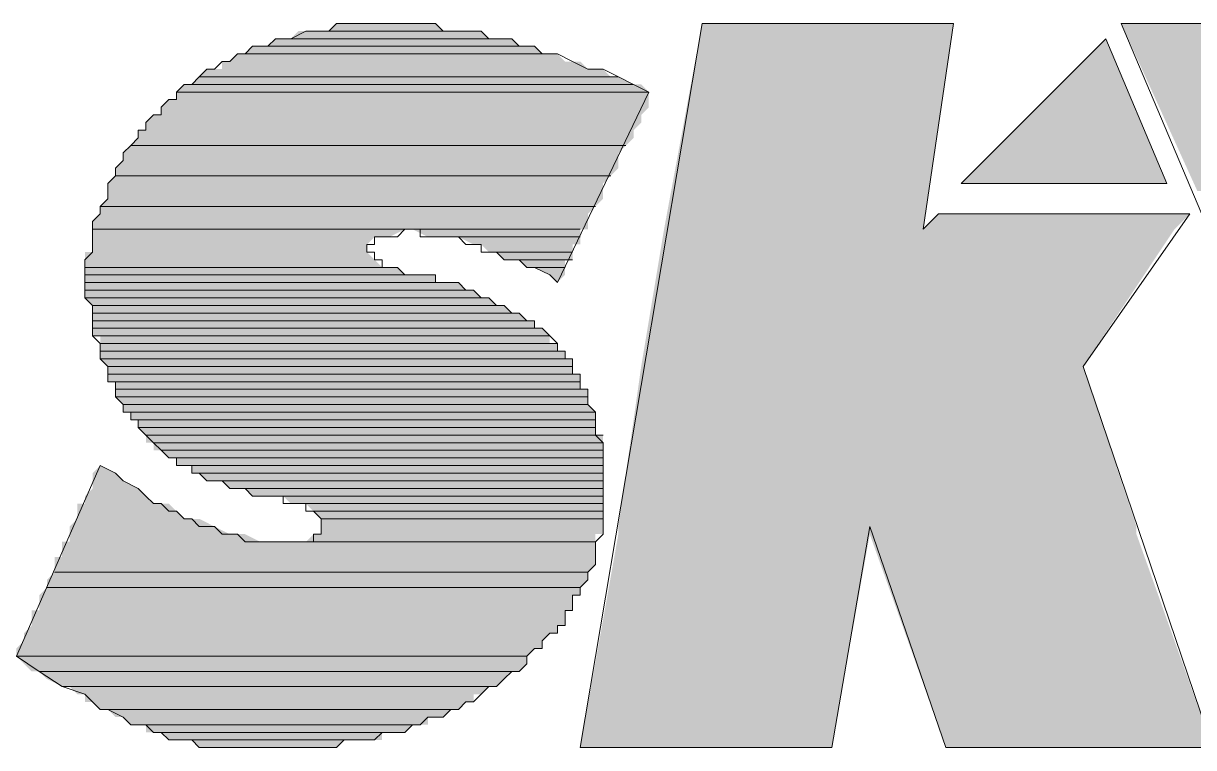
# Model space of a CAD drawing. Header units: millimetres. Extents: x 0.6 to 28.7, y 3.6 to 37.8.
# Drawn here: x 0.915 to 1.556, y 4.002 to 4.398 of the extents above; entities that cross this region are included whole.
import ezdxf

# ---------------------------------------------------------------- set-up
doc = ezdxf.new("R2010")
doc.units = ezdxf.units.MM
doc.layers.add('PDF_FRAME-TB', color=7, linetype='Continuous')

msp = doc.modelspace()

# ---------------------------------------------------------------- linework, layer by layer
at = {"layer": 'PDF_FRAME-TB', "color": 5, "lineweight": 13}
for points in [[(1.25768, 4.36048), (1.24934, 4.36465), (1.241, 4.36882), (1.23266, 4.37299), (1.22432, 4.37299), (1.21598, 4.37716), (1.20764, 4.38133), (1.1993, 4.38133), (1.19513, 4.38549), (1.18679, 4.38549), (1.18262, 4.38966), (1.17428, 4.38966), (1.17011, 4.38966), (1.16594, 4.39383), (1.16177, 4.39383), (1.1576, 4.39383), (1.14926, 4.39383), (1.14509, 4.39383), (1.14092, 4.398), (1.13675, 4.398), (1.13258, 4.398), (1.12841, 4.398), (1.12424, 4.398), (1.1159, 4.398), (1.11173, 4.398), (1.10756, 4.398), (1.10339, 4.398), (1.09922, 4.398), (1.09505, 4.398), (1.09088, 4.398), (1.08671, 4.398), (1.08254, 4.39383), (1.07837, 4.39383), (1.0742, 4.39383), (1.07003, 4.39383), (1.06169, 4.38966), (1.05752, 4.38966), (1.05336, 4.38966), (1.04919, 4.38549), (1.04502, 4.38549), (1.04085, 4.38549), (1.03668, 4.38133), (1.03251, 4.38133), (1.02834, 4.37716), (1.02417, 4.37716), (1.02, 4.37299), (1.01583, 4.37299), (1.01166, 4.36882), (1.00749, 4.36465), (1.00332, 4.36465), (0.99915, 4.36048), (0.99915, 4.35631), (0.99498, 4.35631), (0.99081, 4.35214), (0.99081, 4.34797), (0.98664, 4.34797), (0.98247, 4.3438), (0.98247, 4.33963), (0.9783, 4.33963), (0.9783, 4.33546), (0.97413, 4.33129), (0.96996, 4.32712), (0.96996, 4.32295), (0.96579, 4.31878), (0.96579, 4.31461), (0.96162, 4.31044), (0.96162, 4.30627), (0.96162, 4.3021), (0.95745, 4.29793), (0.95745, 4.29376), (0.95328, 4.28959), (0.95328, 4.28542), (0.95328, 4.28125), (0.95328, 4.27708), (0.95328, 4.27291), (0.94911, 4.26874), (0.94911, 4.26457), (0.94911, 4.2604), (0.94911, 4.25623), (0.94911, 4.25206), (0.94911, 4.24789), (0.95328, 4.24372), (0.95328, 4.23955), (0.95328, 4.23538), (0.95328, 4.23121), (0.95328, 4.22704), (0.95745, 4.22287), (0.95745, 4.2187), (0.95745, 4.21453), (0.96162, 4.21036), (0.96162, 4.20619), (0.96162, 4.20202), (0.96579, 4.20202), (0.96579, 4.19785), (0.96579, 4.19368), (0.96996, 4.18951), (0.96996, 4.18534), (0.97413, 4.18534), (0.97413, 4.18117), (0.9783, 4.18117), (0.9783, 4.177), (0.98247, 4.17283), (0.98664, 4.16866), (0.99081, 4.16449), (0.99498, 4.16032), (0.99915, 4.16032), (0.99915, 4.15615), (1.00332, 4.15615), (1.00749, 4.15615), (1.00749, 4.15198), (1.01166, 4.15198), (1.01583, 4.14781), (1.02, 4.14781), (1.02417, 4.14781), (1.02834, 4.14364), (1.03251, 4.14364), (1.03668, 4.14364), (1.04085, 4.13947), (1.04502, 4.13947), (1.04919, 4.13947), (1.05336, 4.13947), (1.05752, 4.13947), (1.05752, 4.13531), (1.06169, 4.13531), (1.06586, 4.13531), (1.07003, 4.13531), (1.07003, 4.13114), (1.0742, 4.13114), (1.07837, 4.12697), (1.07837, 4.1228), (1.07837, 4.11863), (1.0742, 4.11863), (1.0742, 4.11446), (1.07003, 4.11446), (1.06586, 4.11446), (1.06169, 4.11446), (1.05752, 4.11446), (1.05336, 4.11446), (1.04919, 4.11446), (1.04502, 4.11446), (1.04085, 4.11446), (1.03668, 4.11446), (1.03251, 4.11863), (1.02834, 4.11863), (1.02417, 4.11863), (1.02, 4.1228), (1.01583, 4.1228), (1.01166, 4.1228), (1.00749, 4.12697), (1.00332, 4.12697), (0.99915, 4.13114), (0.99498, 4.13114), (0.99081, 4.13531), (0.98664, 4.13531), (0.98247, 4.13947), (0.9783, 4.14364), (0.96996, 4.14781), (0.96579, 4.15198), (0.95745, 4.15615), (0.91158, 4.05191), (0.92409, 4.04357), (0.9366, 4.03523), (0.94911, 4.03106), (0.95745, 4.02272), (0.96162, 4.02272), (0.96996, 4.01855), (0.97413, 4.01438), (0.9783, 4.01438), (0.98247, 4.01438), (0.98664, 4.01021), (0.99081, 4.01021), (0.99498, 4.00604), (0.99915, 4.00604), (1.00332, 4.00604), (1.00749, 4.00604), (1.01166, 4.00187), (1.02, 4.00187), (1.02417, 4.00187), (1.02834, 4.00187), (1.03251, 4.00187), (1.04085, 4.00187), (1.04502, 4.00187), (1.05336, 4.00187), (1.05752, 4.00187), (1.06169, 4.00187), (1.07003, 4.00187), (1.0742, 4.00187), (1.07837, 4.00187), (1.08671, 4.00187), (1.09088, 4.00604), (1.09922, 4.00604), (1.10339, 4.00604), (1.10756, 4.00604), (1.11173, 4.01021), (1.12007, 4.01021), (1.12424, 4.01021), (1.12841, 4.01438), (1.13258, 4.01438), (1.13675, 4.01855), (1.14509, 4.01855), (1.14926, 4.02272), (1.15343, 4.02272), (1.1576, 4.02689), (1.16177, 4.02689), (1.16594, 4.03106), (1.17011, 4.03523), (1.17428, 4.03523), (1.17845, 4.0394), (1.18262, 4.04357), (1.18679, 4.04357), (1.19096, 4.04774), (1.19096, 4.05191), (1.19513, 4.05608), (1.1993, 4.05608), (1.1993, 4.06025), (1.20347, 4.06442), (1.20764, 4.06442), (1.20764, 4.06859), (1.21181, 4.06859), (1.21181, 4.07276), (1.21181, 4.07693), (1.21598, 4.07693), (1.21598, 4.0811), (1.21598, 4.08527), (1.22015, 4.08527), (1.22015, 4.08944), (1.22432, 4.09361), (1.22432, 4.09778), (1.22849, 4.10195), (1.22849, 4.10612), (1.22849, 4.11029), (1.22849, 4.11446), (1.23266, 4.11863), (1.23266, 4.1228), (1.23266, 4.12697), (1.23266, 4.13114), (1.23266, 4.13531), (1.23266, 4.13947), (1.23266, 4.14364), (1.23266, 4.14781), (1.23266, 4.15198), (1.23266, 4.15615), (1.23266, 4.16032), (1.23266, 4.16449), (1.23266, 4.16866), (1.22849, 4.17283), (1.22849, 4.177), (1.22849, 4.18117), (1.22849, 4.18534), (1.22432, 4.18951), (1.22432, 4.19368), (1.22432, 4.19785), (1.22015, 4.19785), (1.22015, 4.20202), (1.22015, 4.20619), (1.21598, 4.20619), (1.21598, 4.21036), (1.21598, 4.21453), (1.21181, 4.21453), (1.21181, 4.2187), (1.20764, 4.2187), (1.20764, 4.22287), (1.20347, 4.22704), (1.1993, 4.23121), (1.19513, 4.23121), (1.19513, 4.23538), (1.19096, 4.23538), (1.18679, 4.23955), (1.18262, 4.23955), (1.17845, 4.24372), (1.17428, 4.24372), (1.17011, 4.24789), (1.16594, 4.24789), (1.16177, 4.25206), (1.1576, 4.25206), (1.15343, 4.25623), (1.14926, 4.25623), (1.14509, 4.25623), (1.14092, 4.25623), (1.14092, 4.2604), (1.13675, 4.2604), (1.13258, 4.2604), (1.12841, 4.2604), (1.12424, 4.2604), (1.12007, 4.26457), (1.1159, 4.26457), (1.11173, 4.26457), (1.11173, 4.26874), (1.10756, 4.26874), (1.10756, 4.27291), (1.10339, 4.27291), (1.10339, 4.27708), (1.10756, 4.27708), (1.10756, 4.28125), (1.11173, 4.28125), (1.1159, 4.28125), (1.12007, 4.28125), (1.12424, 4.28542), (1.12841, 4.28542), (1.13258, 4.28542), (1.13258, 4.28125), (1.13675, 4.28125), (1.14092, 4.28125), (1.14509, 4.28125), (1.14926, 4.28125), (1.15343, 4.28125), (1.1576, 4.27708), (1.16177, 4.27708), (1.16594, 4.27708), (1.16594, 4.27291), (1.17011, 4.27291), (1.17428, 4.27291), (1.17845, 4.26874), (1.18262, 4.26874), (1.18679, 4.26874), (1.19096, 4.26457), (1.19513, 4.26457), (1.20347, 4.2604), (1.20764, 4.25623)], [(1.4203, 4.00187), (1.3786, 4.1228), (1.35775, 4.00187), (1.22015, 4.00187), (1.28687, 4.398), (1.42447, 4.398), (1.40779, 4.28542), (1.41613, 4.29376), (1.55373, 4.29376), (1.49536, 4.21036), (1.56624, 4.00187)], [(1.57875, 4.00187), (1.71636, 4.00187), (1.74555, 4.16032), (1.89983, 4.398), (1.74972, 4.398), (1.69551, 4.30627), (1.65798, 4.398), (1.51621, 4.398), (1.60794, 4.18117)]]:
    msp.add_lwpolyline(points, close=True, dxfattribs=at)
at = {"layer": 'PDF_FRAME-TB', "color": 172, "lineweight": 0, "true_color": 0x0000dd}
for points in [[(1.16177, 4.39383), (1.07003, 4.39383), (1.16177, 4.39383)], [(1.1576, 4.39383), (1.0742, 4.39383), (1.1576, 4.39383)], [(1.14926, 4.39383), (1.07837, 4.39383), (1.14926, 4.39383)], [(1.14509, 4.39383), (1.08254, 4.39383), (1.14509, 4.39383)], [(1.14092, 4.398), (1.08671, 4.398), (1.14092, 4.398)], [(1.13258, 4.398), (1.09505, 4.398), (1.13258, 4.398)], [(1.12841, 4.398), (1.09922, 4.398), (1.12841, 4.398)], [(1.12424, 4.398), (1.10339, 4.398), (1.12424, 4.398)], [(1.1159, 4.398), (1.10756, 4.398), (1.1159, 4.398)], [(1.17428, 4.38966), (1.05752, 4.38966), (1.17428, 4.38966)], [(1.17011, 4.38966), (1.06169, 4.38966), (1.17011, 4.38966)], [(1.20764, 4.38133), (1.03251, 4.38133), (1.20764, 4.38133)], [(1.19513, 4.38549), (1.04502, 4.38549), (1.19513, 4.38549)], [(1.18679, 4.38549), (1.04919, 4.38549), (1.18679, 4.38549)], [(1.241, 4.36882), (1.01166, 4.36882), (1.241, 4.36882)], [(1.24934, 4.36465), (1.00749, 4.36465), (1.24934, 4.36465)], [(1.25768, 4.36048), (0.99915, 4.36048), (1.25768, 4.36048)], [(1.24517, 4.33129), (0.97413, 4.33129), (1.24517, 4.33129)], [(1.23683, 4.31461), (0.96579, 4.31461), (1.23683, 4.31461)], [(1.22849, 4.29793), (0.95745, 4.29793), (1.22849, 4.29793)], [(1.22015, 4.28542), (0.95328, 4.28542), (1.22015, 4.28542)], [(1.22015, 4.28542), (1.12424, 4.28542), (1.22015, 4.28542)], [(1.22015, 4.28125), (1.13675, 4.28125), (1.22015, 4.28125)], [(1.22015, 4.28125), (1.14092, 4.28125), (1.22015, 4.28125)], [(1.22015, 4.28125), (1.14926, 4.28125), (1.22015, 4.28125)], [(1.21598, 4.27291), (1.17011, 4.27291), (1.21598, 4.27291)], [(1.21598, 4.26874), (1.17845, 4.26874), (1.21598, 4.26874)], [(1.11173, 4.26457), (0.94911, 4.26457), (1.11173, 4.26457)], [(1.13258, 4.2604), (0.94911, 4.2604), (1.13258, 4.2604)], [(1.21181, 4.26457), (1.19096, 4.26457), (1.21181, 4.26457)], [(1.14509, 4.25623), (0.94911, 4.25623), (1.14509, 4.25623)], [(1.15343, 4.25623), (0.94911, 4.25623), (1.15343, 4.25623)], [(1.16177, 4.25206), (0.94911, 4.25206), (1.16177, 4.25206)], [(1.17011, 4.24789), (0.94911, 4.24789), (1.17011, 4.24789)], [(1.17428, 4.24372), (0.95328, 4.24372), (1.17428, 4.24372)], [(1.17845, 4.24372), (0.95328, 4.24372), (1.17845, 4.24372)], [(1.18679, 4.23955), (0.95328, 4.23955), (1.18679, 4.23955)], [(1.19096, 4.23538), (0.95328, 4.23538), (1.19096, 4.23538)], [(1.19513, 4.23538), (0.95328, 4.23538), (1.19513, 4.23538)], [(1.1993, 4.23121), (0.95328, 4.23121), (1.1993, 4.23121)], [(1.20347, 4.22704), (0.95328, 4.22704), (1.20347, 4.22704)], [(1.20347, 4.22704), (0.95328, 4.22704), (1.20347, 4.22704)], [(1.20764, 4.22287), (0.95745, 4.22287), (1.20764, 4.22287)], [(1.21181, 4.2187), (0.95745, 4.2187), (1.21181, 4.2187)], [(1.21181, 4.21453), (0.95745, 4.21453), (1.21181, 4.21453)], [(1.21598, 4.21453), (0.95745, 4.21453), (1.21598, 4.21453)], [(1.21598, 4.21036), (0.96162, 4.21036), (1.21598, 4.21036)], [(1.22015, 4.20619), (0.96162, 4.20619), (1.22015, 4.20619)], [(1.22015, 4.20202), (0.96162, 4.20202), (1.22015, 4.20202)], [(1.22015, 4.20202), (0.96162, 4.20202), (1.22015, 4.20202)], [(1.22432, 4.19785), (0.96579, 4.19785), (1.22432, 4.19785)], [(1.22432, 4.19368), (0.96579, 4.19368), (1.22432, 4.19368)], [(1.22432, 4.18951), (0.96996, 4.18951), (1.22432, 4.18951)], [(1.22432, 4.18951), (0.96996, 4.18951), (1.22432, 4.18951)], [(1.22849, 4.18534), (0.96996, 4.18534), (1.22849, 4.18534)], [(1.22849, 4.18534), (0.96996, 4.18534), (1.22849, 4.18534)], [(1.22849, 4.18534), (0.97413, 4.18534), (1.22849, 4.18534)], [(1.22849, 4.18117), (0.97413, 4.18117), (1.22849, 4.18117)], [(1.22849, 4.177), (0.9783, 4.177), (1.22849, 4.177)], [(1.22849, 4.177), (0.9783, 4.177), (1.22849, 4.177)], [(1.23266, 4.17283), (0.98247, 4.17283), (1.23266, 4.17283)], [(1.23266, 4.16449), (0.99081, 4.16449), (1.23266, 4.16449)], [(1.10965, 4.16449), (1.23266, 4.16449), (1.23266, 4.16449), (1.23266, 4.16449)], [(0.96579, 4.15198), (0.95745, 4.15615), (0.96579, 4.15198)], [(1.23266, 4.15615), (1.00332, 4.15615), (1.23266, 4.15615)], [(1.23266, 4.15198), (1.00749, 4.15198), (1.23266, 4.15198)], [(1.23266, 4.15198), (1.01166, 4.15198), (1.23266, 4.15198)], [(1.23266, 4.14781), (1.02, 4.14781), (1.23266, 4.14781)], [(1.23266, 4.14364), (1.02834, 4.14364), (1.23266, 4.14364)], [(1.23266, 4.14364), (1.02834, 4.14364), (1.23266, 4.14364)], [(1.23266, 4.14364), (1.03251, 4.14364), (1.23266, 4.14364)], [(1.23266, 4.14364), (1.03251, 4.14364), (1.23266, 4.14364)], [(1.23266, 4.13947), (1.04502, 4.13947), (1.23266, 4.13947)], [(1.23266, 4.13947), (1.04919, 4.13947), (1.23266, 4.13947)], [(1.23266, 4.13531), (1.06169, 4.13531), (1.23266, 4.13531)], [(1.23266, 4.13531), (1.06169, 4.13531), (1.23266, 4.13531)], [(1.23266, 4.13114), (1.0742, 4.13114), (1.23266, 4.13114)], [(1.23266, 4.12697), (1.07837, 4.12697), (1.23266, 4.12697)], [(1.22849, 4.11446), (1.06586, 4.11446), (1.22849, 4.11446)], [(1.22432, 4.09778), (0.93243, 4.09778), (1.22432, 4.09778)], [(1.22015, 4.08944), (0.92826, 4.08944), (1.22015, 4.08944)], [(1.19096, 4.05191), (0.91158, 4.05191), (1.19096, 4.05191)], [(1.18262, 4.04357), (0.92409, 4.04357), (1.18262, 4.04357)], [(1.17011, 4.03523), (0.9366, 4.03523), (1.17011, 4.03523)], [(1.15343, 4.02272), (0.95745, 4.02272), (1.15343, 4.02272)], [(1.14926, 4.02272), (0.96162, 4.02272), (1.14926, 4.02272)], [(1.13258, 4.01438), (0.97413, 4.01438), (1.13258, 4.01438)], [(1.12841, 4.01438), (0.9783, 4.01438), (1.12841, 4.01438)], [(1.12007, 4.01021), (0.98664, 4.01021), (1.12007, 4.01021)], [(1.10339, 4.00604), (0.99915, 4.00604), (1.10339, 4.00604)], [(1.09922, 4.00604), (1.00332, 4.00604), (1.09922, 4.00604)], [(1.09088, 4.00604), (1.00749, 4.00604), (1.09088, 4.00604)], [(1.08671, 4.00187), (1.01166, 4.00187), (1.08671, 4.00187)], [(1.0742, 4.00187), (1.02, 4.00187), (1.0742, 4.00187)], [(1.05752, 4.00187), (1.03251, 4.00187), (1.05752, 4.00187)]]:
    msp.add_lwpolyline(points, dxfattribs=at)
at = {"layer": 'PDF_FRAME-TB', "color": 1, "lineweight": 9}
msp.add_lwpolyline([(1.42864, 4.31044), (1.50787, 4.38966), (1.54123, 4.31044), (1.42864, 4.31044), (1.54123, 4.31044)], dxfattribs=at)
at = {"layer": 'PDF_FRAME-TB', "color": 1, "lineweight": 0}
msp.add_lwpolyline([(1.54123, 4.31044), (1.42864, 4.31044), (1.54123, 4.31044)], close=True, dxfattribs=at)
at = {"layer": 'PDF_FRAME-TB', "color": 5, "lineweight": 13}
msp.add_lwpolyline([(1.43281, 4.29376), (1.53706, 4.29376)], dxfattribs=at)
at = {"layer": 'PDF_FRAME-TB', "color": 172, "lineweight": 0, "true_color": 0x0000dd}
for points in [[(1.20764, 4.25623), (1.20764, 4.25623), (1.20764, 4.25623)], [(1.23266, 4.16866), (0.98664, 4.16866), (1.23266, 4.16866)], [(1.23266, 4.16032), (0.99915, 4.16032), (1.23266, 4.16032)], [(0.95745, 4.15615), (0.95745, 4.15615), (0.95745, 4.15615)]]:
    msp.add_lwpolyline(points, close=True, dxfattribs=at)
at = {"layer": 'PDF_FRAME-TB', "color": 172, "true_color": 0x0000dd, "transparency": 33554559}
for points in [[(1.06586, 4.39383), (1.17011, 4.38966), (1.06169, 4.38966)], [(1.07003, 4.39383), (1.16594, 4.39383), (1.06586, 4.39383)], [(1.16594, 4.39383), (1.06586, 4.39383), (1.17011, 4.38966)], [(1.0742, 4.39383), (1.16177, 4.39383), (1.07003, 4.39383)], [(1.07003, 4.39383), (1.16177, 4.39383), (1.16177, 4.39383)], [(1.16177, 4.39383), (1.07003, 4.39383), (1.16594, 4.39383)], [(1.07837, 4.39383), (1.1576, 4.39383), (1.0742, 4.39383)], [(1.0742, 4.39383), (1.1576, 4.39383), (1.1576, 4.39383)], [(1.1576, 4.39383), (1.0742, 4.39383), (1.16177, 4.39383)], [(1.08254, 4.39383), (1.14926, 4.39383), (1.07837, 4.39383)], [(1.07837, 4.39383), (1.14926, 4.39383), (1.14926, 4.39383)], [(1.14926, 4.39383), (1.07837, 4.39383), (1.1576, 4.39383)], [(1.08671, 4.398), (1.14509, 4.39383), (1.08254, 4.39383)], [(1.08254, 4.39383), (1.14509, 4.39383), (1.14509, 4.39383)], [(1.14509, 4.39383), (1.08254, 4.39383), (1.14926, 4.39383)], [(1.09088, 4.398), (1.14092, 4.398), (1.08671, 4.398)], [(1.08671, 4.398), (1.14092, 4.398), (1.14092, 4.398)], [(1.14092, 4.398), (1.08671, 4.398), (1.14509, 4.39383)], [(1.09505, 4.398), (1.13258, 4.398), (1.09088, 4.398)], [(1.13675, 4.398), (1.13675, 4.398), (1.09088, 4.398)], [(1.13675, 4.398), (1.09088, 4.398), (1.13258, 4.398)], [(1.13675, 4.398), (1.09088, 4.398), (1.14092, 4.398)], [(1.09922, 4.398), (1.12841, 4.398), (1.09505, 4.398)], [(1.13258, 4.398), (1.13258, 4.398), (1.09505, 4.398)], [(1.13258, 4.398), (1.09505, 4.398), (1.12841, 4.398)], [(1.10339, 4.398), (1.12424, 4.398), (1.09922, 4.398)], [(1.12841, 4.398), (1.12841, 4.398), (1.09922, 4.398)], [(1.12841, 4.398), (1.09922, 4.398), (1.12424, 4.398)], [(1.10756, 4.398), (1.12007, 4.398), (1.10339, 4.398)], [(1.12424, 4.398), (1.12424, 4.398), (1.10339, 4.398)], [(1.12424, 4.398), (1.10339, 4.398), (1.12007, 4.398)], [(1.11173, 4.398), (1.1159, 4.398), (1.10756, 4.398)], [(1.10756, 4.398), (1.1159, 4.398), (1.1159, 4.398)], [(1.1159, 4.398), (1.10756, 4.398), (1.12007, 4.398)], [(1.28687, 4.398), (1.40779, 4.28542), (1.26602, 4.28542)], [(1.42447, 4.398), (1.28687, 4.398), (1.40779, 4.28542)], [(1.65798, 4.398), (1.51621, 4.398), (1.69551, 4.30627)], [(1.51621, 4.398), (1.69551, 4.30627), (1.5579, 4.30627)], [(1.05336, 4.38966), (1.18679, 4.38549), (1.04919, 4.38549)], [(1.05752, 4.38966), (1.17845, 4.38966), (1.05336, 4.38966)], [(1.18262, 4.38966), (1.18262, 4.38966), (1.05336, 4.38966)], [(1.18262, 4.38966), (1.05336, 4.38966), (1.17845, 4.38966)], [(1.18262, 4.38966), (1.05336, 4.38966), (1.18679, 4.38549)], [(1.06169, 4.38966), (1.17428, 4.38966), (1.05752, 4.38966)], [(1.05752, 4.38966), (1.17428, 4.38966), (1.17428, 4.38966)], [(1.17428, 4.38966), (1.05752, 4.38966), (1.17845, 4.38966)], [(1.06169, 4.38966), (1.17011, 4.38966), (1.17011, 4.38966)], [(1.17011, 4.38966), (1.06169, 4.38966), (1.17428, 4.38966)], [(1.03251, 4.38133), (1.21181, 4.37716), (1.02834, 4.37716)], [(1.03668, 4.38133), (1.20764, 4.38133), (1.03251, 4.38133)], [(1.03251, 4.38133), (1.20764, 4.38133), (1.20764, 4.38133)], [(1.20764, 4.38133), (1.03251, 4.38133), (1.21181, 4.37716)], [(1.04085, 4.38549), (1.1993, 4.38133), (1.03668, 4.38133)], [(1.20347, 4.38133), (1.20347, 4.38133), (1.03668, 4.38133)], [(1.20347, 4.38133), (1.03668, 4.38133), (1.1993, 4.38133)], [(1.20347, 4.38133), (1.03668, 4.38133), (1.20764, 4.38133)], [(1.04502, 4.38549), (1.19513, 4.38549), (1.04085, 4.38549)], [(1.19513, 4.38549), (1.04085, 4.38549), (1.1993, 4.38133)], [(1.04919, 4.38549), (1.19096, 4.38549), (1.04502, 4.38549)], [(1.19513, 4.38549), (1.19513, 4.38549), (1.04502, 4.38549)], [(1.19513, 4.38549), (1.04502, 4.38549), (1.19096, 4.38549)], [(1.04919, 4.38549), (1.18679, 4.38549), (1.18679, 4.38549)], [(1.18679, 4.38549), (1.04919, 4.38549), (1.19096, 4.38549)], [(1.02834, 4.37716), (1.22015, 4.37716), (1.02417, 4.37716)], [(1.22015, 4.37716), (1.02417, 4.37716), (1.22432, 4.37299)], [(1.02417, 4.37716), (1.22432, 4.37299), (1.02417, 4.37299)], [(1.21598, 4.37716), (1.21598, 4.37716), (1.02834, 4.37716)], [(1.21598, 4.37716), (1.02834, 4.37716), (1.21181, 4.37716)], [(1.21598, 4.37716), (1.02834, 4.37716), (1.22015, 4.37716)], [(1.01166, 4.36882), (1.24934, 4.36465), (1.00749, 4.36465)], [(1.01583, 4.37299), (1.23683, 4.36882), (1.01166, 4.36882)], [(1.01166, 4.36882), (1.241, 4.36882), (1.241, 4.36882)], [(1.241, 4.36882), (1.241, 4.36882), (1.01166, 4.36882)], [(1.241, 4.36882), (1.01166, 4.36882), (1.23683, 4.36882)], [(1.241, 4.36882), (1.01166, 4.36882), (1.24934, 4.36465)], [(1.02, 4.37299), (1.22849, 4.37299), (1.01583, 4.37299)], [(1.23266, 4.37299), (1.23266, 4.37299), (1.01583, 4.37299)], [(1.23266, 4.37299), (1.01583, 4.37299), (1.22849, 4.37299)], [(1.23266, 4.37299), (1.01583, 4.37299), (1.23683, 4.36882)], [(1.22432, 4.37299), (1.02417, 4.37299), (1.02, 4.37299)], [(1.22432, 4.37299), (1.02, 4.37299), (1.22849, 4.37299)], [(1.02417, 4.37299), (1.22432, 4.37299), (1.22432, 4.37299)], [(1.00332, 4.36465), (1.25768, 4.36048), (0.99915, 4.36048)], [(1.00749, 4.36465), (1.25351, 4.36465), (1.00332, 4.36465)], [(1.25351, 4.36465), (1.00332, 4.36465), (1.25768, 4.36048)], [(1.00749, 4.36465), (1.24934, 4.36465), (1.24934, 4.36465)], [(1.24934, 4.36465), (1.00749, 4.36465), (1.25351, 4.36465)], [(0.99498, 4.35631), (1.25768, 4.35214), (0.99081, 4.35214)], [(1.25768, 4.35631), (0.99915, 4.35631), (0.99498, 4.35631)], [(1.25768, 4.35631), (0.99498, 4.35631), (1.25768, 4.35214)], [(0.99915, 4.36048), (1.25768, 4.36048), (1.25768, 4.36048)], [(1.25768, 4.36048), (0.99915, 4.36048), (1.25768, 4.35631)], [(0.99915, 4.36048), (1.25768, 4.35631), (0.99915, 4.35631)], [(0.99915, 4.35631), (1.25768, 4.35631), (1.25768, 4.35631)], [(1.25768, 4.35214), (0.99081, 4.35214), (1.25351, 4.34797)], [(0.99081, 4.35214), (1.25351, 4.34797), (0.99081, 4.34797)], [(0.98664, 4.34797), (1.25351, 4.3438), (0.98247, 4.3438)], [(1.25351, 4.3438), (0.98247, 4.3438), (1.24934, 4.33963)], [(0.98247, 4.3438), (1.24934, 4.33963), (0.98247, 4.33963)], [(1.25351, 4.34797), (0.99081, 4.34797), (0.98664, 4.34797)], [(1.25351, 4.34797), (0.98664, 4.34797), (1.25351, 4.3438)], [(0.99081, 4.34797), (1.25351, 4.34797), (1.25351, 4.34797)], [(1.24934, 4.33963), (0.98247, 4.33963), (0.9783, 4.33963)], [(1.24934, 4.33963), (0.9783, 4.33963), (1.24934, 4.33546)], [(0.9783, 4.33963), (1.24934, 4.33546), (0.9783, 4.33546)], [(0.98247, 4.33963), (1.24934, 4.33963), (1.24934, 4.33963)], [(0.97413, 4.33129), (1.241, 4.32712), (0.96996, 4.32712)], [(0.9783, 4.33546), (1.24517, 4.33129), (0.97413, 4.33129)], [(0.97413, 4.33129), (1.24517, 4.33129), (1.24517, 4.33129)], [(1.24517, 4.33129), (0.97413, 4.33129), (1.241, 4.32712)], [(1.24934, 4.33546), (0.9783, 4.33546), (1.24517, 4.33129)], [(0.96996, 4.32295), (1.241, 4.31878), (0.96579, 4.31878)], [(1.241, 4.32712), (0.96996, 4.32712), (1.241, 4.32295)], [(0.96996, 4.32712), (1.241, 4.32295), (0.96996, 4.32295)], [(1.241, 4.32295), (0.96996, 4.32295), (1.241, 4.31878)], [(1.241, 4.31878), (0.96579, 4.31878), (1.23683, 4.31461)], [(0.96579, 4.31878), (1.23683, 4.31461), (0.96579, 4.31461)], [(0.96579, 4.31461), (1.23266, 4.31044), (0.96162, 4.31044)], [(1.23266, 4.31044), (0.96162, 4.31044), (1.23266, 4.30627)], [(0.96162, 4.31044), (1.23266, 4.30627), (0.96162, 4.30627)], [(0.96579, 4.31461), (1.23683, 4.31461), (1.23683, 4.31461)], [(1.23683, 4.31461), (0.96579, 4.31461), (1.23266, 4.31044)], [(1.23266, 4.30627), (0.96162, 4.30627), (1.23266, 4.3021)], [(0.96162, 4.30627), (1.23266, 4.3021), (0.96162, 4.3021)], [(0.96162, 4.3021), (1.22849, 4.29793), (0.95745, 4.29793)], [(0.95745, 4.29793), (1.22849, 4.29793), (1.22849, 4.29793)], [(1.22849, 4.29793), (0.95745, 4.29793), (1.22432, 4.29376)], [(0.95745, 4.29793), (1.22432, 4.29376), (0.95745, 4.29376)], [(1.23266, 4.3021), (0.96162, 4.3021), (1.22849, 4.29793)], [(0.95745, 4.29376), (1.22432, 4.28959), (0.95328, 4.28959)], [(1.22432, 4.29376), (0.95745, 4.29376), (1.22432, 4.28959)], [(1.41613, 4.29376), (1.5454, 4.28542), (1.40779, 4.28542)], [(1.41613, 4.29376), (1.55373, 4.29376), (1.55373, 4.29376)], [(1.55373, 4.29376), (1.41613, 4.29376), (1.5454, 4.28542)], [(1.22432, 4.28959), (0.95328, 4.28959), (1.22432, 4.28542)], [(0.95328, 4.28959), (1.22432, 4.28542), (0.95328, 4.28542)], [(0.95328, 4.28542), (1.22015, 4.28542), (1.22015, 4.28542)], [(1.22015, 4.28542), (1.22015, 4.28542), (0.95328, 4.28542)], [(1.22015, 4.28542), (0.95328, 4.28542), (1.22432, 4.28542)], [(1.12424, 4.28542), (0.95328, 4.28542), (1.1159, 4.28125)], [(0.95328, 4.28542), (1.1159, 4.28125), (0.95328, 4.28125)], [(1.12424, 4.28542), (1.22015, 4.28542), (1.12841, 4.28542)], [(1.22015, 4.28542), (1.12841, 4.28542), (1.22015, 4.28125)], [(1.12841, 4.28542), (1.22015, 4.28125), (1.13675, 4.28125)], [(1.26602, 4.28542), (1.49536, 4.21036), (1.25351, 4.21036)], [(1.26602, 4.28542), (1.40779, 4.28542), (1.40779, 4.28542)], [(1.40779, 4.28542), (1.40779, 4.28542), (1.26602, 4.28542)], [(1.5454, 4.28542), (1.26602, 4.28542), (1.49536, 4.21036)], [(1.40779, 4.28542), (1.5454, 4.28542), (1.5454, 4.28542)], [(1.5454, 4.28542), (1.5454, 4.28542), (1.40779, 4.28542)], [(1.11173, 4.28125), (1.11173, 4.28125), (0.95328, 4.28125)], [(1.11173, 4.28125), (0.95328, 4.28125), (1.1159, 4.28125)], [(0.95328, 4.28125), (1.11173, 4.28125), (1.11173, 4.28125)], [(1.11173, 4.28125), (1.11173, 4.28125), (0.95328, 4.28125)], [(1.10756, 4.28125), (1.10756, 4.28125), (0.95328, 4.28125)], [(1.10756, 4.28125), (0.95328, 4.28125), (1.11173, 4.28125)], [(1.10756, 4.28125), (0.95328, 4.28125), (1.10339, 4.27708)], [(0.95328, 4.28125), (1.10339, 4.27708), (0.95328, 4.27708)], [(1.13675, 4.28125), (1.22015, 4.28125), (1.14092, 4.28125)], [(1.14092, 4.28125), (1.22015, 4.28125), (1.14926, 4.28125)], [(1.14926, 4.28125), (1.22015, 4.28125), (1.15343, 4.28125)], [(1.22015, 4.28125), (1.15343, 4.28125), (1.22015, 4.27708)], [(1.15343, 4.28125), (1.22015, 4.27708), (1.16177, 4.27708)], [(1.10339, 4.27291), (0.95328, 4.27291), (0.94911, 4.27291)], [(1.10339, 4.27291), (0.94911, 4.27291), (1.10756, 4.26874)], [(0.94911, 4.27291), (1.10756, 4.26874), (0.94911, 4.26874)], [(0.95328, 4.27708), (1.10339, 4.27708), (1.10339, 4.27708)], [(1.10339, 4.27708), (1.10339, 4.27708), (0.95328, 4.27708)], [(0.95328, 4.27708), (1.10339, 4.27708), (1.10339, 4.27708)], [(1.10339, 4.27708), (1.10339, 4.27708), (0.95328, 4.27708)], [(1.10339, 4.27708), (0.95328, 4.27708), (1.10339, 4.27291)], [(0.95328, 4.27708), (1.10339, 4.27291), (0.95328, 4.27291)], [(0.95328, 4.27291), (1.10339, 4.27291), (1.10339, 4.27291)], [(1.22015, 4.27708), (1.16177, 4.27708), (1.21598, 4.27708)], [(1.16177, 4.27708), (1.21598, 4.27708), (1.16594, 4.27708)], [(1.21598, 4.27708), (1.16594, 4.27708), (1.21598, 4.27291)], [(1.16594, 4.27708), (1.21598, 4.27291), (1.17011, 4.27291)], [(1.17011, 4.27291), (1.21598, 4.27291), (1.17428, 4.27291)], [(1.21598, 4.27291), (1.17428, 4.27291), (1.21598, 4.26874)], [(1.17428, 4.27291), (1.21598, 4.26874), (1.17845, 4.26874)], [(1.10756, 4.26874), (0.94911, 4.26874), (1.11173, 4.26457)], [(0.94911, 4.26874), (1.11173, 4.26457), (0.94911, 4.26457)], [(1.17845, 4.26874), (1.21598, 4.26874), (1.18262, 4.26874)], [(1.21598, 4.26874), (1.18262, 4.26874), (1.21181, 4.26874)], [(1.18262, 4.26874), (1.21181, 4.26874), (1.18679, 4.26874)], [(1.21181, 4.26874), (1.18679, 4.26874), (1.21181, 4.26457)], [(1.18679, 4.26874), (1.21181, 4.26457), (1.19096, 4.26457)], [(0.94911, 4.26457), (1.11173, 4.26457), (1.11173, 4.26457)], [(1.1159, 4.26457), (1.1159, 4.26457), (0.94911, 4.26457)], [(1.1159, 4.26457), (0.94911, 4.26457), (1.11173, 4.26457)], [(1.12007, 4.26457), (1.12007, 4.26457), (0.94911, 4.26457)], [(1.12007, 4.26457), (0.94911, 4.26457), (1.1159, 4.26457)], [(1.12007, 4.26457), (0.94911, 4.26457), (1.12424, 4.2604)], [(0.94911, 4.26457), (1.12424, 4.2604), (0.94911, 4.2604)], [(1.12841, 4.2604), (1.12841, 4.2604), (0.94911, 4.2604)], [(1.12841, 4.2604), (0.94911, 4.2604), (1.12424, 4.2604)], [(0.94911, 4.2604), (1.13258, 4.2604), (1.13258, 4.2604)], [(1.13258, 4.2604), (1.13258, 4.2604), (0.94911, 4.2604)], [(1.13258, 4.2604), (0.94911, 4.2604), (1.12841, 4.2604)], [(1.13675, 4.2604), (1.13675, 4.2604), (0.94911, 4.2604)], [(1.13675, 4.2604), (0.94911, 4.2604), (1.13258, 4.2604)], [(1.14092, 4.2604), (1.14092, 4.2604), (0.94911, 4.2604)], [(1.14092, 4.2604), (0.94911, 4.2604), (1.13675, 4.2604)], [(1.14092, 4.2604), (0.94911, 4.2604), (1.14092, 4.25623)], [(0.94911, 4.2604), (1.14092, 4.25623), (0.94911, 4.25623)], [(1.19096, 4.26457), (1.21181, 4.26457), (1.19513, 4.26457)], [(1.21181, 4.26457), (1.19513, 4.26457), (1.21181, 4.2604)], [(1.19513, 4.26457), (1.21181, 4.2604), (1.20347, 4.2604)], [(1.21181, 4.2604), (1.20347, 4.2604), (1.20764, 4.25623)], [(1.20347, 4.2604), (1.20764, 4.25623), (1.20764, 4.25623)], [(0.94911, 4.25623), (1.14509, 4.25623), (1.14509, 4.25623)], [(1.14509, 4.25623), (1.14509, 4.25623), (0.94911, 4.25623)], [(1.14509, 4.25623), (0.94911, 4.25623), (1.14092, 4.25623)], [(1.14926, 4.25623), (1.14926, 4.25623), (0.94911, 4.25623)], [(1.14926, 4.25623), (0.94911, 4.25623), (1.14509, 4.25623)], [(0.94911, 4.25623), (1.15343, 4.25623), (1.15343, 4.25623)], [(1.15343, 4.25623), (1.15343, 4.25623), (0.94911, 4.25623)], [(1.15343, 4.25623), (0.94911, 4.25623), (1.14926, 4.25623)], [(1.15343, 4.25623), (0.94911, 4.25623), (1.1576, 4.25206)], [(0.94911, 4.25623), (1.1576, 4.25206), (0.94911, 4.25206)], [(0.94911, 4.25206), (1.16177, 4.25206), (1.16177, 4.25206)], [(1.16177, 4.25206), (1.16177, 4.25206), (0.94911, 4.25206)], [(1.16177, 4.25206), (0.94911, 4.25206), (1.1576, 4.25206)], [(1.16177, 4.25206), (0.94911, 4.25206), (1.16594, 4.24789)], [(0.94911, 4.25206), (1.16594, 4.24789), (0.94911, 4.24789)], [(0.94911, 4.24789), (1.17011, 4.24789), (1.17011, 4.24789)], [(1.17011, 4.24789), (1.17011, 4.24789), (0.94911, 4.24789)], [(0.94911, 4.24789), (1.17011, 4.24789), (1.17011, 4.24789)], [(1.17011, 4.24789), (1.17011, 4.24789), (0.94911, 4.24789)], [(1.17011, 4.24789), (0.94911, 4.24789), (1.16594, 4.24789)], [(1.17011, 4.24789), (0.94911, 4.24789), (1.17428, 4.24372)], [(0.94911, 4.24789), (1.17428, 4.24372), (0.95328, 4.24372)], [(0.95328, 4.24372), (1.17428, 4.24372), (1.17428, 4.24372)], [(0.95328, 4.24372), (1.17845, 4.24372), (1.17845, 4.24372)], [(1.17845, 4.24372), (1.17845, 4.24372), (0.95328, 4.24372)], [(1.17845, 4.24372), (0.95328, 4.24372), (1.17428, 4.24372)], [(1.17845, 4.24372), (0.95328, 4.24372), (1.18262, 4.23955)], [(0.95328, 4.24372), (1.18262, 4.23955), (0.95328, 4.23955)], [(0.95328, 4.23955), (1.18679, 4.23955), (1.18679, 4.23955)], [(1.18679, 4.23955), (1.18679, 4.23955), (0.95328, 4.23955)], [(0.95328, 4.23955), (1.18679, 4.23955), (1.18679, 4.23955)], [(1.18679, 4.23955), (1.18679, 4.23955), (0.95328, 4.23955)], [(1.18679, 4.23955), (0.95328, 4.23955), (1.18262, 4.23955)], [(1.18679, 4.23955), (0.95328, 4.23955), (1.19096, 4.23538)], [(0.95328, 4.23955), (1.19096, 4.23538), (0.95328, 4.23538)], [(0.95328, 4.23538), (1.19096, 4.23538), (1.19096, 4.23538)], [(0.95328, 4.23538), (1.19513, 4.23538), (1.19513, 4.23538)], [(1.19513, 4.23538), (1.19513, 4.23538), (0.95328, 4.23538)], [(1.19513, 4.23538), (0.95328, 4.23538), (1.19096, 4.23538)], [(1.19513, 4.23538), (0.95328, 4.23538), (1.19513, 4.23121)], [(0.95328, 4.23538), (1.19513, 4.23121), (0.95328, 4.23121)], [(0.95328, 4.23121), (1.1993, 4.23121), (1.1993, 4.23121)], [(1.1993, 4.23121), (1.1993, 4.23121), (0.95328, 4.23121)], [(1.1993, 4.23121), (0.95328, 4.23121), (1.19513, 4.23121)], [(1.1993, 4.23121), (0.95328, 4.23121), (1.20347, 4.22704)], [(0.95328, 4.23121), (1.20347, 4.22704), (0.95328, 4.22704)], [(0.95328, 4.22704), (1.20347, 4.22704), (1.20347, 4.22704)], [(0.95328, 4.22704), (1.20347, 4.22704), (0.95745, 4.22704)], [(1.20347, 4.22704), (0.95745, 4.22704), (1.20347, 4.22287)], [(0.95745, 4.22704), (1.20347, 4.22287), (0.95745, 4.22287)], [(0.95745, 4.22287), (1.20764, 4.22287), (1.20764, 4.22287)], [(1.20764, 4.22287), (1.20764, 4.22287), (0.95745, 4.22287)], [(1.20764, 4.22287), (0.95745, 4.22287), (1.20347, 4.22287)], [(1.20764, 4.22287), (0.95745, 4.22287), (1.20764, 4.2187)], [(0.95745, 4.22287), (1.20764, 4.2187), (0.95745, 4.2187)], [(0.95745, 4.2187), (1.21181, 4.2187), (1.21181, 4.2187)], [(1.21181, 4.2187), (1.21181, 4.2187), (0.95745, 4.2187)], [(1.21181, 4.2187), (0.95745, 4.2187), (1.20764, 4.2187)], [(1.21181, 4.2187), (0.95745, 4.2187), (1.21181, 4.21453)], [(0.95745, 4.2187), (1.21181, 4.21453), (0.95745, 4.21453)], [(0.95745, 4.21453), (1.21181, 4.21453), (1.21181, 4.21453)], [(0.95745, 4.21453), (1.21598, 4.21453), (1.21598, 4.21453)], [(1.21598, 4.21453), (1.21598, 4.21453), (0.95745, 4.21453)], [(1.21598, 4.21453), (0.95745, 4.21453), (1.21181, 4.21453)], [(1.21598, 4.21453), (0.95745, 4.21453), (1.21598, 4.21036)], [(0.95745, 4.21453), (1.21598, 4.21036), (0.96162, 4.21036)], [(0.96162, 4.21036), (1.21598, 4.21036), (1.21598, 4.21036)], [(0.96162, 4.21036), (1.21598, 4.21036), (1.21598, 4.21036)], [(1.21598, 4.21036), (1.21598, 4.21036), (0.96162, 4.21036)], [(1.21598, 4.21036), (0.96162, 4.21036), (1.21598, 4.20619)], [(0.96162, 4.21036), (1.21598, 4.20619), (0.96162, 4.20619)], [(1.25351, 4.21036), (1.52455, 4.1228), (1.241, 4.1228)], [(1.49536, 4.21036), (1.25351, 4.21036), (1.52455, 4.1228)], [(0.96162, 4.20619), (1.22015, 4.20619), (1.22015, 4.20619)], [(1.22015, 4.20619), (1.22015, 4.20619), (0.96162, 4.20619)], [(1.22015, 4.20619), (0.96162, 4.20619), (1.21598, 4.20619)], [(1.22015, 4.20619), (0.96162, 4.20619), (1.22015, 4.20202)], [(0.96162, 4.20619), (1.22015, 4.20202), (0.96162, 4.20202)], [(0.96162, 4.20202), (1.22015, 4.20202), (1.22015, 4.20202)], [(0.96162, 4.20202), (1.22015, 4.20202), (0.96579, 4.20202)], [(1.22015, 4.20202), (0.96579, 4.20202), (1.22015, 4.19785)], [(0.96579, 4.20202), (1.22015, 4.19785), (0.96579, 4.19785)], [(0.96579, 4.19785), (1.22432, 4.19785), (1.22432, 4.19785)], [(1.22432, 4.19785), (1.22432, 4.19785), (0.96579, 4.19785)], [(0.96579, 4.19785), (1.22432, 4.19785), (1.22432, 4.19785)], [(1.22432, 4.19785), (1.22432, 4.19785), (0.96579, 4.19785)], [(1.22432, 4.19785), (0.96579, 4.19785), (1.22015, 4.19785)], [(1.22432, 4.19785), (0.96579, 4.19785), (1.22432, 4.19368)], [(0.96579, 4.19785), (1.22432, 4.19368), (0.96579, 4.19368)], [(0.96579, 4.19368), (1.22432, 4.19368), (1.22432, 4.19368)], [(1.22432, 4.19368), (0.96579, 4.19368), (1.22432, 4.18951)], [(0.96579, 4.19368), (1.22432, 4.18951), (0.96996, 4.18951)], [(0.96996, 4.18951), (1.22432, 4.18951), (1.22432, 4.18951)], [(1.22432, 4.18951), (1.22432, 4.18951), (0.96996, 4.18951)], [(1.22432, 4.18951), (0.96996, 4.18951), (1.22849, 4.18534)], [(0.96996, 4.18951), (1.22849, 4.18534), (0.96996, 4.18534)], [(0.96996, 4.18534), (1.22849, 4.18534), (1.22849, 4.18534)], [(0.96996, 4.18534), (1.22849, 4.18534), (0.97413, 4.18534)], [(0.97413, 4.18534), (1.22849, 4.18534), (1.22849, 4.18534)], [(1.22849, 4.18534), (0.97413, 4.18534), (1.22849, 4.18117)], [(0.97413, 4.18534), (1.22849, 4.18117), (0.97413, 4.18117)], [(0.97413, 4.18117), (1.22849, 4.18117), (1.22849, 4.18117)], [(1.22849, 4.18117), (1.22849, 4.18117), (0.97413, 4.18117)], [(1.22849, 4.18117), (0.97413, 4.18117), (0.9783, 4.18117)], [(1.22849, 4.18117), (0.9783, 4.18117), (1.22849, 4.177)], [(0.9783, 4.18117), (1.22849, 4.177), (0.9783, 4.177)], [(0.9783, 4.177), (1.22849, 4.177), (1.22849, 4.177)], [(1.22849, 4.177), (1.22849, 4.177), (0.9783, 4.177)], [(1.22849, 4.177), (0.9783, 4.177), (1.22849, 4.17283)], [(0.9783, 4.177), (1.22849, 4.17283), (0.98247, 4.17283)], [(0.98247, 4.17283), (1.23266, 4.17283), (1.23266, 4.17283)], [(1.23266, 4.17283), (1.23266, 4.17283), (0.98247, 4.17283)], [(1.23266, 4.17283), (0.98247, 4.17283), (1.22849, 4.17283)], [(1.23266, 4.17283), (0.98247, 4.17283), (1.23266, 4.16866)], [(0.98247, 4.17283), (1.23266, 4.16866), (0.98247, 4.16866)], [(1.23266, 4.16866), (0.98247, 4.16866), (0.98664, 4.16866)], [(0.98247, 4.16866), (1.23266, 4.16866), (1.23266, 4.16866)], [(1.23266, 4.16866), (1.23266, 4.16866), (0.98664, 4.16866)], [(1.23266, 4.16866), (0.98664, 4.16866), (1.23266, 4.16449)], [(0.98664, 4.16866), (1.23266, 4.16449), (0.98664, 4.16449)], [(1.23266, 4.16449), (0.98664, 4.16449), (0.99081, 4.16449)], [(1.23266, 4.16449), (0.99081, 4.16449), (1.23266, 4.16032)], [(0.99081, 4.16449), (1.23266, 4.16032), (0.99498, 4.16032)], [(1.23266, 4.16032), (0.99498, 4.16032), (0.99915, 4.16032)], [(0.99498, 4.16032), (1.23266, 4.16032), (1.23266, 4.16032)], [(1.23266, 4.16032), (1.23266, 4.16032), (0.99915, 4.16032)], [(1.23266, 4.16032), (0.99915, 4.16032), (1.23266, 4.15615)], [(0.99915, 4.16032), (1.23266, 4.15615), (0.99915, 4.15615)], [(0.95745, 4.15615), (0.96579, 4.15198), (0.95328, 4.15198)], [(0.96579, 4.15198), (0.95328, 4.15198), (0.96996, 4.14781)], [(0.95328, 4.15198), (0.96996, 4.14781), (0.95328, 4.14781)], [(1.23266, 4.15615), (0.99915, 4.15615), (1.00332, 4.15615)], [(0.99915, 4.15615), (1.23266, 4.15615), (1.23266, 4.15615)], [(1.23266, 4.15615), (1.23266, 4.15615), (1.00332, 4.15615)], [(1.00332, 4.15615), (1.23266, 4.15615), (1.00749, 4.15615)], [(1.00332, 4.15615), (1.23266, 4.15615), (1.23266, 4.15615)], [(1.23266, 4.15615), (1.00749, 4.15615), (1.23266, 4.15198)], [(1.00749, 4.15615), (1.23266, 4.15198), (1.00749, 4.15198)], [(1.00749, 4.15198), (1.23266, 4.15198), (1.01166, 4.15198)], [(1.01166, 4.15198), (1.23266, 4.15198), (1.23266, 4.15198)], [(1.23266, 4.15198), (1.01166, 4.15198), (1.23266, 4.14781)], [(1.01166, 4.15198), (1.23266, 4.14781), (1.01583, 4.14781)], [(0.95328, 4.14364), (0.98247, 4.13947), (0.94911, 4.13947)], [(0.96996, 4.14781), (0.95328, 4.14781), (0.9783, 4.14364)], [(0.95328, 4.14781), (0.9783, 4.14364), (0.95328, 4.14364)], [(0.9783, 4.14364), (0.95328, 4.14364), (0.98247, 4.13947)], [(1.23266, 4.14781), (1.01583, 4.14781), (1.02, 4.14781)], [(1.01583, 4.14781), (1.23266, 4.14781), (1.23266, 4.14781)], [(1.02, 4.14781), (1.23266, 4.14781), (1.23266, 4.14781)], [(1.23266, 4.14781), (1.23266, 4.14781), (1.02, 4.14781)], [(1.23266, 4.14781), (1.02, 4.14781), (1.02417, 4.14781)], [(1.23266, 4.14781), (1.02417, 4.14781), (1.23266, 4.14364)], [(1.02417, 4.14781), (1.23266, 4.14364), (1.02834, 4.14364)], [(1.02834, 4.14364), (1.23266, 4.14364), (1.23266, 4.14364)], [(1.02834, 4.14364), (1.23266, 4.14364), (1.03251, 4.14364)], [(1.03251, 4.14364), (1.23266, 4.14364), (1.23266, 4.14364)], [(1.03251, 4.14364), (1.23266, 4.14364), (1.03668, 4.14364)], [(1.23266, 4.14364), (1.03668, 4.14364), (1.23266, 4.13947)], [(1.03668, 4.14364), (1.23266, 4.13947), (1.04085, 4.13947)], [(0.98247, 4.13947), (0.94911, 4.13947), (0.98664, 4.13531)], [(0.94911, 4.13947), (0.98664, 4.13531), (0.94911, 4.13531)], [(1.23266, 4.13947), (1.04085, 4.13947), (1.04502, 4.13947)], [(1.04085, 4.13947), (1.23266, 4.13947), (1.23266, 4.13947)], [(1.04502, 4.13947), (1.23266, 4.13947), (1.23266, 4.13947)], [(1.23266, 4.13947), (1.23266, 4.13947), (1.04502, 4.13947)], [(1.23266, 4.13947), (1.04502, 4.13947), (1.04919, 4.13947)], [(1.04919, 4.13947), (1.23266, 4.13947), (1.23266, 4.13947)], [(1.23266, 4.13947), (1.23266, 4.13947), (1.04919, 4.13947)], [(1.23266, 4.13947), (1.04919, 4.13947), (1.05752, 4.13947)], [(1.23266, 4.13947), (1.05752, 4.13947), (1.23266, 4.13531)], [(1.05752, 4.13947), (1.23266, 4.13531), (1.06169, 4.13531)], [(0.94911, 4.13531), (0.99498, 4.13531), (0.94494, 4.13531)], [(0.99498, 4.13531), (0.94494, 4.13531), (1.00332, 4.12697)], [(0.94494, 4.13531), (1.00332, 4.12697), (0.94494, 4.12697)], [(0.98664, 4.13531), (0.94911, 4.13531), (0.99498, 4.13531)], [(1.06169, 4.13531), (1.23266, 4.13531), (1.23266, 4.13531)], [(1.06169, 4.13531), (1.23266, 4.13531), (1.07003, 4.13531)], [(1.23266, 4.13531), (1.07003, 4.13531), (1.23266, 4.13114)], [(1.07003, 4.13531), (1.23266, 4.13114), (1.0742, 4.13114)], [(1.0742, 4.13114), (1.23266, 4.13114), (1.23266, 4.13114)], [(1.23266, 4.13114), (1.0742, 4.13114), (1.23266, 4.12697)], [(1.0742, 4.13114), (1.23266, 4.12697), (1.07837, 4.12697)], [(0.94494, 4.12697), (1.02, 4.1228), (0.94077, 4.1228)], [(1.01166, 4.12697), (1.01166, 4.12697), (0.94494, 4.12697)], [(1.01166, 4.12697), (0.94494, 4.12697), (1.00332, 4.12697)], [(1.01166, 4.12697), (0.94494, 4.12697), (1.02, 4.1228)], [(1.07837, 4.12697), (1.23266, 4.12697), (1.23266, 4.12697)], [(1.23266, 4.12697), (1.07837, 4.12697), (1.23266, 4.1228)], [(1.07837, 4.12697), (1.23266, 4.1228), (1.07837, 4.1228)], [(1.02, 4.1228), (0.94077, 4.1228), (1.02834, 4.11863)], [(0.94077, 4.1228), (1.02834, 4.11863), (0.94077, 4.11863)], [(1.03668, 4.11863), (1.03668, 4.11863), (0.94077, 4.11863)], [(1.03668, 4.11863), (0.94077, 4.11863), (1.02834, 4.11863)], [(1.03668, 4.11863), (0.94077, 4.11863), (1.04502, 4.11446)], [(0.94077, 4.11863), (1.04502, 4.11446), (0.94077, 4.11446)], [(1.0742, 4.11863), (1.22849, 4.11446), (1.07003, 4.11446)], [(1.07837, 4.11863), (1.22849, 4.11863), (1.0742, 4.11863)], [(1.22849, 4.11863), (1.0742, 4.11863), (1.22849, 4.11446)], [(1.07837, 4.1228), (1.23266, 4.1228), (1.23266, 4.1228)], [(1.23266, 4.1228), (1.23266, 4.1228), (1.07837, 4.1228)], [(1.23266, 4.1228), (1.07837, 4.1228), (1.23266, 4.11863)], [(1.07837, 4.1228), (1.23266, 4.11863), (1.07837, 4.11863)], [(1.07837, 4.11863), (1.23266, 4.11863), (1.23266, 4.11863)], [(1.23266, 4.11863), (1.23266, 4.11863), (1.07837, 4.11863)], [(1.23266, 4.11863), (1.07837, 4.11863), (1.22849, 4.11863)], [(1.241, 4.11863), (1.35775, 4.00187), (1.22015, 4.00187)], [(1.3786, 4.1228), (1.241, 4.1228), (1.3786, 4.11863)], [(1.241, 4.1228), (1.3786, 4.11863), (1.241, 4.11863)], [(1.3786, 4.11863), (1.241, 4.11863), (1.35775, 4.00187)], [(1.52455, 4.1228), (1.3786, 4.1228), (1.52455, 4.11863)], [(1.3786, 4.1228), (1.52455, 4.11863), (1.3786, 4.11863)], [(1.52455, 4.11863), (1.3786, 4.11863), (1.56624, 4.00187)], [(1.3786, 4.11863), (1.56624, 4.00187), (1.4203, 4.00187)], [(0.94077, 4.11446), (1.05336, 4.11446), (0.9366, 4.11446)], [(0.9366, 4.11446), (1.05336, 4.11446), (1.05336, 4.11446)], [(1.05336, 4.11446), (1.05336, 4.11446), (0.9366, 4.11446)], [(1.05752, 4.11446), (1.05752, 4.11446), (0.9366, 4.11446)], [(1.05752, 4.11446), (0.9366, 4.11446), (1.05336, 4.11446)], [(1.22849, 4.11446), (0.9366, 4.11446), (1.22849, 4.11029)], [(0.9366, 4.11446), (1.22849, 4.11029), (0.9366, 4.11029)], [(1.04502, 4.11446), (0.94077, 4.11446), (1.05336, 4.11446)], [(1.06586, 4.11446), (1.22849, 4.11446), (1.05752, 4.11446)], [(1.22849, 4.11446), (1.07003, 4.11446), (1.06586, 4.11446)], [(1.06586, 4.11446), (1.22849, 4.11446), (1.22849, 4.11446)], [(1.22849, 4.11446), (1.22849, 4.11446), (1.06586, 4.11446)], [(1.07003, 4.11446), (1.22849, 4.11446), (1.22849, 4.11446)], [(1.22849, 4.10612), (0.9366, 4.10612), (0.93243, 4.10612)], [(1.22849, 4.10612), (0.93243, 4.10612), (1.22849, 4.10195)], [(0.93243, 4.10612), (1.22849, 4.10195), (0.93243, 4.10195)], [(1.22849, 4.11029), (0.9366, 4.11029), (1.22849, 4.10612)], [(0.9366, 4.11029), (1.22849, 4.10612), (0.9366, 4.10612)], [(0.9366, 4.10612), (1.22849, 4.10612), (1.22849, 4.10612)], [(1.22849, 4.10195), (0.93243, 4.10195), (1.22432, 4.09778)], [(0.93243, 4.10195), (1.22432, 4.09778), (0.93243, 4.09778)], [(0.93243, 4.09778), (1.22432, 4.09361), (0.92826, 4.09361)], [(1.22432, 4.09361), (0.92826, 4.09361), (1.22015, 4.08944)], [(0.92826, 4.09361), (1.22015, 4.08944), (0.92826, 4.08944)], [(0.93243, 4.09778), (1.22432, 4.09778), (1.22432, 4.09778)], [(1.22432, 4.09778), (0.93243, 4.09778), (1.22432, 4.09361)], [(0.92826, 4.08944), (1.22015, 4.08527), (0.92409, 4.08527)], [(0.92826, 4.08944), (1.22015, 4.08944), (1.22015, 4.08944)], [(1.22015, 4.08944), (0.92826, 4.08944), (1.22015, 4.08527)], [(1.21598, 4.08527), (1.21598, 4.08527), (0.92409, 4.08527)], [(1.21598, 4.08527), (0.92409, 4.08527), (1.22015, 4.08527)], [(1.21598, 4.08527), (0.92409, 4.08527), (1.21598, 4.0811)], [(0.92409, 4.08527), (1.21598, 4.0811), (0.92409, 4.0811)], [(1.21598, 4.0811), (0.92409, 4.0811), (1.21598, 4.07693)], [(0.92409, 4.0811), (1.21598, 4.07693), (0.92409, 4.07693)], [(0.92409, 4.07693), (1.21181, 4.07693), (0.91992, 4.07693)], [(1.21181, 4.07693), (0.91992, 4.07693), (1.21181, 4.07276)], [(0.91992, 4.07693), (1.21181, 4.07276), (0.91992, 4.07276)], [(1.21598, 4.07693), (0.92409, 4.07693), (1.21181, 4.07693)], [(0.91992, 4.06859), (1.20764, 4.06442), (0.91575, 4.06442)], [(1.21181, 4.07276), (0.91992, 4.07276), (1.21181, 4.06859)], [(0.91992, 4.07276), (1.21181, 4.06859), (0.91992, 4.06859)], [(1.20764, 4.06859), (1.20764, 4.06859), (0.91992, 4.06859)], [(1.20764, 4.06859), (0.91992, 4.06859), (1.21181, 4.06859)], [(1.20764, 4.06859), (0.91992, 4.06859), (1.20764, 4.06442)], [(0.91575, 4.06025), (1.1993, 4.05608), (0.91158, 4.05608)], [(1.20347, 4.06442), (1.20347, 4.06442), (0.91575, 4.06442)], [(1.20347, 4.06442), (0.91575, 4.06442), (1.20764, 4.06442)], [(1.20347, 4.06442), (0.91575, 4.06442), (1.1993, 4.06025)], [(0.91575, 4.06442), (1.1993, 4.06025), (0.91575, 4.06025)], [(1.1993, 4.06025), (0.91575, 4.06025), (1.1993, 4.05608)], [(1.19513, 4.05608), (1.19513, 4.05608), (0.91158, 4.05608)], [(1.19513, 4.05608), (0.91158, 4.05608), (1.1993, 4.05608)], [(1.19513, 4.05608), (0.91158, 4.05608), (1.19096, 4.05191)], [(0.91158, 4.05608), (1.19096, 4.05191), (0.91158, 4.05191)], [(0.91158, 4.05191), (1.19096, 4.05191), (1.19096, 4.05191)], [(1.19096, 4.05191), (0.91158, 4.05191), (1.19096, 4.04774)], [(0.91158, 4.05191), (1.19096, 4.04774), (0.91575, 4.04774)], [(1.19096, 4.04774), (0.91575, 4.04774), (1.18679, 4.04357)], [(0.91575, 4.04774), (1.18679, 4.04357), (0.91992, 4.04357)], [(1.18679, 4.04357), (0.91992, 4.04357), (1.18262, 4.04357)], [(0.91992, 4.04357), (1.18262, 4.04357), (0.92409, 4.04357)], [(0.92409, 4.04357), (1.18262, 4.04357), (1.18262, 4.04357)], [(1.18262, 4.04357), (0.92409, 4.04357), (1.17845, 4.0394)], [(0.92409, 4.04357), (1.17845, 4.0394), (0.92826, 4.0394)], [(1.17845, 4.0394), (0.92826, 4.0394), (1.17428, 4.03523)], [(0.92826, 4.0394), (1.17428, 4.03523), (0.9366, 4.03523)], [(1.17011, 4.03523), (1.17011, 4.03523), (0.9366, 4.03523)], [(1.17011, 4.03523), (0.9366, 4.03523), (1.17428, 4.03523)], [(0.9366, 4.03523), (1.17011, 4.03523), (0.94077, 4.03523)], [(1.17011, 4.03523), (0.94077, 4.03523), (1.16594, 4.03106)], [(0.94077, 4.03523), (1.16594, 4.03106), (0.94494, 4.03106)], [(1.16594, 4.03106), (0.94494, 4.03106), (1.16177, 4.03106)], [(0.94494, 4.03106), (1.16177, 4.03106), (0.94911, 4.03106)], [(1.16177, 4.03106), (0.94911, 4.03106), (1.16177, 4.02689)], [(0.94911, 4.03106), (1.16177, 4.02689), (0.94911, 4.02689)], [(1.16177, 4.02689), (0.94911, 4.02689), (1.1576, 4.02689)], [(0.94911, 4.02689), (1.1576, 4.02689), (0.95328, 4.02689)], [(1.1576, 4.02689), (0.95328, 4.02689), (1.15343, 4.02272)], [(0.95328, 4.02689), (1.15343, 4.02272), (0.95745, 4.02272)], [(0.95745, 4.02272), (1.15343, 4.02272), (1.15343, 4.02272)], [(1.15343, 4.02272), (0.95745, 4.02272), (1.14926, 4.02272)], [(0.95745, 4.02272), (1.14926, 4.02272), (0.96162, 4.02272)], [(0.96162, 4.02272), (1.14926, 4.02272), (1.14926, 4.02272)], [(1.14926, 4.02272), (0.96162, 4.02272), (1.14509, 4.01855)], [(0.96162, 4.02272), (1.14509, 4.01855), (0.96579, 4.01855)], [(1.14509, 4.01855), (0.96579, 4.01855), (1.14092, 4.01855)], [(0.96579, 4.01855), (1.14092, 4.01855), (0.96996, 4.01855)], [(1.13675, 4.01855), (1.13675, 4.01855), (0.96996, 4.01855)], [(1.13675, 4.01855), (0.96996, 4.01855), (1.14092, 4.01855)], [(1.13675, 4.01855), (0.96996, 4.01855), (1.13675, 4.01438)], [(0.96996, 4.01855), (1.13675, 4.01438), (0.97413, 4.01438)], [(1.13258, 4.01438), (1.13258, 4.01438), (0.97413, 4.01438)], [(1.13258, 4.01438), (0.97413, 4.01438), (1.13675, 4.01438)], [(0.97413, 4.01438), (1.13258, 4.01438), (0.9783, 4.01438)], [(1.12841, 4.01438), (1.12841, 4.01438), (0.9783, 4.01438)], [(1.12841, 4.01438), (0.9783, 4.01438), (1.13258, 4.01438)], [(0.9783, 4.01438), (1.12841, 4.01438), (0.98247, 4.01438)], [(1.12841, 4.01438), (0.98247, 4.01438), (1.12424, 4.01021)], [(0.98247, 4.01438), (1.12424, 4.01021), (0.98247, 4.01021)], [(1.12424, 4.01021), (0.98247, 4.01021), (1.12007, 4.01021)], [(0.98247, 4.01021), (1.12007, 4.01021), (0.98664, 4.01021)], [(0.98664, 4.01021), (1.12007, 4.01021), (1.12007, 4.01021)], [(1.12007, 4.01021), (0.98664, 4.01021), (1.1159, 4.01021)], [(0.98664, 4.01021), (1.1159, 4.01021), (0.99081, 4.01021)], [(1.11173, 4.01021), (1.11173, 4.01021), (0.99081, 4.01021)], [(1.11173, 4.01021), (0.99081, 4.01021), (1.1159, 4.01021)], [(1.11173, 4.01021), (0.99081, 4.01021), (1.11173, 4.00604)], [(0.99081, 4.01021), (1.11173, 4.00604), (0.99498, 4.00604)], [(1.10756, 4.00604), (1.10756, 4.00604), (0.99498, 4.00604)], [(1.10756, 4.00604), (0.99498, 4.00604), (1.11173, 4.00604)], [(1.10756, 4.00604), (0.99498, 4.00604), (1.10339, 4.00604)], [(0.99498, 4.00604), (1.10339, 4.00604), (0.99915, 4.00604)], [(0.99915, 4.00604), (1.10339, 4.00604), (1.10339, 4.00604)], [(1.10339, 4.00604), (0.99915, 4.00604), (1.09922, 4.00604)], [(0.99915, 4.00604), (1.09922, 4.00604), (1.00332, 4.00604)], [(1.00332, 4.00604), (1.09922, 4.00604), (1.09922, 4.00604)], [(1.09922, 4.00604), (1.00332, 4.00604), (1.09088, 4.00604)], [(1.00332, 4.00604), (1.09088, 4.00604), (1.00749, 4.00604)], [(1.00749, 4.00604), (1.09088, 4.00604), (1.09088, 4.00604)], [(1.09088, 4.00604), (1.00749, 4.00604), (1.08671, 4.00187)], [(1.00749, 4.00604), (1.08671, 4.00187), (1.01166, 4.00187)], [(1.01166, 4.00187), (1.08671, 4.00187), (1.08671, 4.00187)], [(1.08671, 4.00187), (1.01166, 4.00187), (1.07837, 4.00187)], [(1.01166, 4.00187), (1.07837, 4.00187), (1.01583, 4.00187)], [(1.07837, 4.00187), (1.01583, 4.00187), (1.02, 4.00187)], [(1.01583, 4.00187), (1.07837, 4.00187), (1.07837, 4.00187)], [(1.0742, 4.00187), (1.0742, 4.00187), (1.02, 4.00187)], [(1.0742, 4.00187), (1.02, 4.00187), (1.07837, 4.00187)], [(1.02, 4.00187), (1.0742, 4.00187), (1.02417, 4.00187)], [(1.0742, 4.00187), (1.02417, 4.00187), (1.07003, 4.00187)], [(1.02417, 4.00187), (1.07003, 4.00187), (1.02834, 4.00187)], [(1.06586, 4.00187), (1.06586, 4.00187), (1.02834, 4.00187)], [(1.06586, 4.00187), (1.02834, 4.00187), (1.07003, 4.00187)], [(1.06586, 4.00187), (1.02834, 4.00187), (1.06169, 4.00187)], [(1.02834, 4.00187), (1.06169, 4.00187), (1.03251, 4.00187)], [(1.05752, 4.00187), (1.05752, 4.00187), (1.03251, 4.00187)], [(1.05752, 4.00187), (1.03251, 4.00187), (1.06169, 4.00187)], [(1.03251, 4.00187), (1.05752, 4.00187), (1.03668, 4.00187)], [(1.05752, 4.00187), (1.03668, 4.00187), (1.05336, 4.00187)], [(1.03668, 4.00187), (1.05336, 4.00187), (1.04085, 4.00187)], [(1.05336, 4.00187), (1.04085, 4.00187), (1.04502, 4.00187)], [(1.04085, 4.00187), (1.05336, 4.00187), (1.05336, 4.00187)], [(1.05336, 4.00187), (1.05336, 4.00187), (1.04085, 4.00187)]]:
    msp.add_solid(points, dxfattribs=at)
at = {"layer": 'PDF_FRAME-TB', "color": 1, "transparency": 33554559}
msp.add_solid([(1.50787, 4.38966), (1.54123, 4.31044), (1.42864, 4.31044)], dxfattribs=at)

doc.saveas('drawing.dxf')
